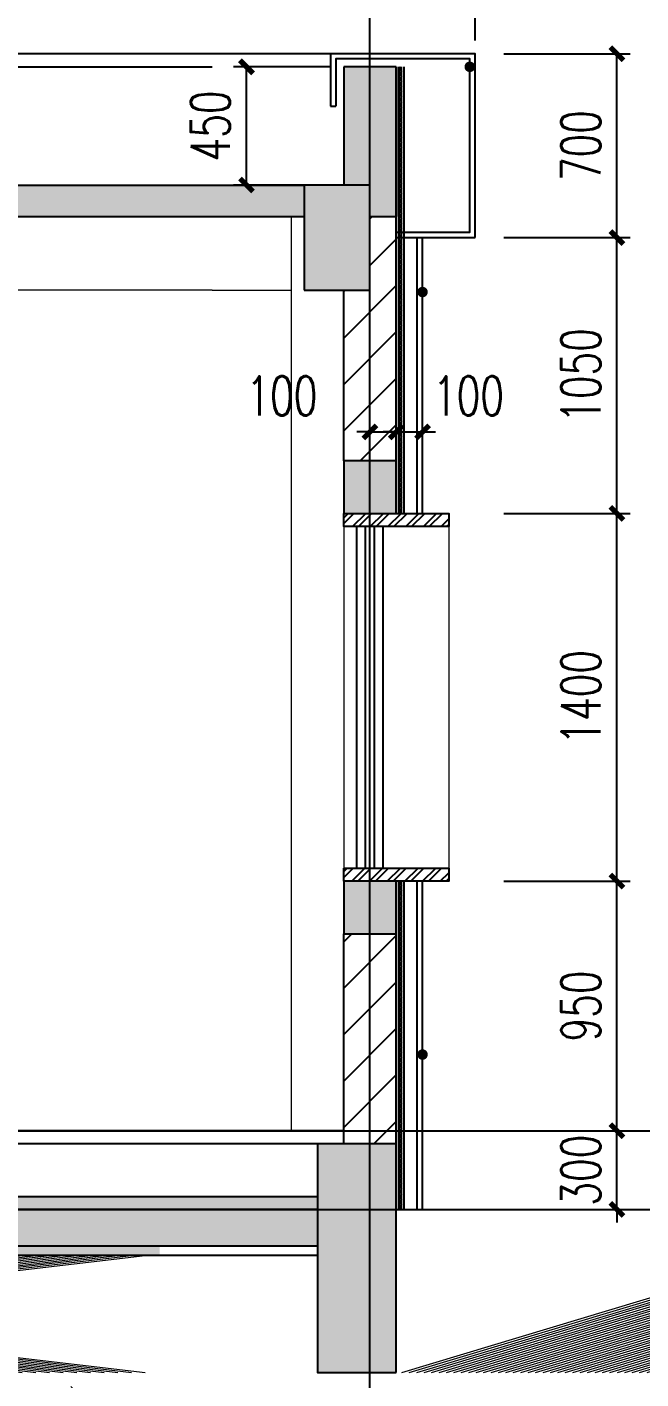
# Model space of a CAD drawing. Extents: x -2377130 to 293730, y -2 to 754590.
# Drawn here: x -2363385 to -2361049, y 516292 to 521439 of the extents above; entities that cross this region are included whole.
import ezdxf

# ---------------------------------------------------------------- set-up
doc = ezdxf.new("R2010")
doc.units = 0
doc.header["$LTSCALE"] = 1000
doc.header["$MEASUREMENT"] = 0
doc.linetypes.add('DOTE', pattern=[2.4200000000000004, 2, -0.2, 0.02, -0.2])
doc.layers.get('Defpoints').update_dxf_attribs({"color": 210})
for name, color, linetype in [('A-AXIS-DOTE', 14, 'DOTE'), ('A-AXIS-DP', 126, 'Continuous'), ('A-COLS', 6, 'Continuous'), ('A-CURTAIN', 134, 'Continuous'), ('A-HATCH-1', 252, 'Continuous'), ('A-HATCH-2', 251, 'Continuous'), ('A-LIN-V', 9, 'Continuous'), ('A-SFCE', 30, 'Continuous'), ('A-WINDOW', 140, 'Continuous'), ('AS-COLN', 6, 'Continuous'), ('AS-WALL', 40, 'Continuous'), ('DIM_SYMB', 3, 'Continuous'), ('PUB_HATCH', 8, 'Continuous')]:
    doc.layers.add(name, color=color, linetype=linetype)
doc.layers.add('A-WALL-HATCH', color=8, linetype='Continuous', lineweight=13)
doc.styles.add('_TCH_DIM_T3', font='SIMPLEX', dxfattribs={"width": 0.7058823529411765, "bigfont": 'GBCBIG'})
doc.dimstyles.new('_TCH_ARCH&&50', dxfattribs={"dimtxt": 148.75, "dimasz": 50, "dimexe": 50, "dimexo": 50, "dimgap": 63.12500000000001, "dimtad": 1, "dimdec": 0, "dimzin": 0, "dimdsep": 46, "dimtxsty": '_TCH_DIM_T3', "dimblk": 'ARCHTICK', "dimcen": 0.09, "dimclrt": 7, "dimazin": 2, "dimtfac": 1, "dimtdec": 0, "dimtix": 1, "dimtmove": 2, "dimatfit": 3, "dimfxl": 0, "dimtolj": 1, "dimtzin": 0, "dimarcsym": 0})
pattern_1 = [(45, (0, 89.755675), (-88.3883830036575, 88.3883830036575), [])]

# ---------------------------------------------------------------- blocks, each defined once
blk = doc.blocks.new('_ArchTick')
at = {"color": 0, "linetype": 'ByBlock', "const_width": 0.4}
blk.add_lwpolyline([(-0.5, -0.5), (0.5, 0.5)], dxfattribs=at)
blk = doc.blocks.new('*D1962')
at = {"layer": 'A-AXIS-DP', "color": 0, "lineweight": -2}
for p, q in [((-2361570.000000001, 521337.4520265248), (-2361090.000000002, 521337.4520265248)), ((-2361140.000000002, 520637.4520265248), (-2361140.000000002, 521337.4520265248)), ((-2361570.000000001, 520637.4520265248), (-2361090.000000002, 520637.4520265248))]:
    blk.add_line(p, q, dxfattribs=at)
at = {"layer": 'Defpoints', "color": 0}
for p in [(-2361620.000000001, 521337.4520265248), (-2361140.000000002, 521337.4520265248), (-2361620.000000001, 520637.4520265248)]:
    blk.add_point(p, dxfattribs=at)
at = {"layer": 'A-AXIS-DP', "color": 0, "lineweight": -2, "xscale": 50, "yscale": 50, "zscale": 50}
for p, rotation in [((-2361140.000000002, 521337.4520265248), 90), ((-2361140.000000002, 520637.4520265248), 270)]:
    blk.add_blockref('_ArchTick', p, dxfattribs=dict(at, rotation=rotation))
at = {"layer": 'A-AXIS-DP', "color": 7, "insert": (-2361277.500000001, 520987.4520265253), "char_height": 148.75, "attachment_point": 5, "rotation": 90, "style": '_TCH_DIM_T3'}
blk.add_mtext('\\A1;700', dxfattribs=at)
blk = doc.blocks.new('*D1961')
at = {"layer": 'A-AXIS-DP', "color": 0, "lineweight": -2}
for p, q in [((-2361570.000000001, 520637.4520265248), (-2361090.000000002, 520637.4520265248)), ((-2361140.000000002, 519587.4520265799), (-2361140.000000002, 520637.4520265248)), ((-2361570.000000001, 519587.4520265799), (-2361090.000000002, 519587.4520265799))]:
    blk.add_line(p, q, dxfattribs=at)
at = {"layer": 'Defpoints', "color": 0}
for p in [(-2361620.000000001, 520637.4520265248), (-2361140.000000002, 520637.4520265248), (-2361620.000000001, 519587.4520265799)]:
    blk.add_point(p, dxfattribs=at)
at = {"layer": 'A-AXIS-DP', "color": 0, "lineweight": -2, "xscale": 50, "yscale": 50, "zscale": 50}
for p, rotation in [((-2361140.000000002, 520637.4520265248), 90), ((-2361140.000000002, 519587.4520265799), 270)]:
    blk.add_blockref('_ArchTick', p, dxfattribs=dict(at, rotation=rotation))
at = {"layer": 'A-AXIS-DP', "color": 7, "insert": (-2361277.500000001, 520112.4520265529), "char_height": 148.75, "attachment_point": 5, "rotation": 90, "style": '_TCH_DIM_T3'}
blk.add_mtext('\\A1;1050', dxfattribs=at)
blk = doc.blocks.new('*D1960')
at = {"layer": 'A-AXIS-DP', "color": 0, "lineweight": -2}
for p, q in [((-2361570.000000001, 519587.4520265799), (-2361090.000000002, 519587.4520265799)), ((-2361140.000000002, 518187.4520252013), (-2361140.000000002, 519587.4520265799)), ((-2361570.000000001, 518187.4520252013), (-2361090.000000002, 518187.4520252013))]:
    blk.add_line(p, q, dxfattribs=at)
at = {"layer": 'Defpoints', "color": 0}
for p in [(-2361620.000000001, 519587.4520265799), (-2361140.000000002, 519587.4520265799), (-2361620.000000001, 518187.4520252013)]:
    blk.add_point(p, dxfattribs=at)
at = {"layer": 'A-AXIS-DP', "color": 0, "lineweight": -2, "xscale": 50, "yscale": 50, "zscale": 50}
for p, rotation in [((-2361140.000000002, 519587.4520265799), 90), ((-2361140.000000002, 518187.4520252013), 270)]:
    blk.add_blockref('_ArchTick', p, dxfattribs=dict(at, rotation=rotation))
at = {"layer": 'A-AXIS-DP', "color": 7, "insert": (-2361277.500000001, 518887.4520258912), "char_height": 148.75, "attachment_point": 5, "rotation": 90, "style": '_TCH_DIM_T3'}
blk.add_mtext('\\A1;1400', dxfattribs=at)
blk = doc.blocks.new('*D1959')
at = {"layer": 'A-AXIS-DP', "color": 0, "lineweight": -2}
for p, q in [((-2361570.000000001, 518187.4520252013), (-2361090.000000002, 518187.4520252013)), ((-2361140.000000002, 517237.4520265248), (-2361140.000000002, 518187.4520252013)), ((-2361570.000000001, 517237.4520265248), (-2361090.000000002, 517237.4520265248))]:
    blk.add_line(p, q, dxfattribs=at)
at = {"layer": 'Defpoints', "color": 0}
for p in [(-2361620.000000001, 518187.4520252013), (-2361140.000000002, 518187.4520252013), (-2361620.000000001, 517237.4520265248)]:
    blk.add_point(p, dxfattribs=at)
at = {"layer": 'A-AXIS-DP', "color": 0, "lineweight": -2, "xscale": 50, "yscale": 50, "zscale": 50}
for p, rotation in [((-2361140.000000002, 518187.4520252013), 90), ((-2361140.000000002, 517237.4520265248), 270)]:
    blk.add_blockref('_ArchTick', p, dxfattribs=dict(at, rotation=rotation))
at = {"layer": 'A-AXIS-DP', "color": 7, "insert": (-2361277.500000001, 517712.4520258636), "char_height": 148.75, "attachment_point": 5, "rotation": 90, "style": '_TCH_DIM_T3'}
blk.add_mtext('\\A1;950', dxfattribs=at)
blk = doc.blocks.new('*D1958')
at = {"layer": 'A-AXIS-DP', "color": 0, "lineweight": -2}
for p, q in [((-2361140.000000002, 517237.4520265248), (-2361140.000000002, 517287.4520265248)), ((-2361570.000000001, 517237.4520265248), (-2361090.000000002, 517237.4520265248)), ((-2361140.000000002, 516937.4520265248), (-2361140.000000002, 517237.4520265248)), ((-2361570.000000001, 516937.4520265248), (-2361090.000000002, 516937.4520265248)), ((-2361140.000000002, 516937.4520265248), (-2361140.000000002, 516887.4520265248))]:
    blk.add_line(p, q, dxfattribs=at)
at = {"layer": 'Defpoints', "color": 0}
for p in [(-2361620.000000001, 517237.4520265248), (-2361140.000000002, 517237.4520265248), (-2361620.000000001, 516937.4520265248)]:
    blk.add_point(p, dxfattribs=at)
at = {"layer": 'A-AXIS-DP', "color": 0, "lineweight": -2, "xscale": 50, "yscale": 50, "zscale": 50}
for p, rotation in [((-2361140.000000002, 517237.4520265248), 270), ((-2361140.000000002, 516937.4520265248), 90)]:
    blk.add_blockref('_ArchTick', p, dxfattribs=dict(at, rotation=rotation))
at = {"layer": 'A-AXIS-DP', "color": 7, "insert": (-2361277.500000001, 517087.4520265253), "char_height": 148.75, "attachment_point": 5, "rotation": 90, "style": '_TCH_DIM_T3'}
blk.add_mtext('\\A1;300', dxfattribs=at)
blk = doc.blocks.new('*D1957')
at = {"layer": 'A-AXIS-DP', "color": 0, "lineweight": -2}
for p, q in [((-2362230.000007629, 521287.4520265248), (-2362600.00001526, 521287.4520265248)), ((-2362550.00001526, 520837.4520265248), (-2362550.00001526, 521287.4520265248)), ((-2362230.000007629, 520837.4520265248), (-2362600.00001526, 520837.4520265248))]:
    blk.add_line(p, q, dxfattribs=at)
at = {"layer": 'Defpoints', "color": 0}
for p in [(-2362550.00001526, 521287.4520265248), (-2362180.000007629, 521287.4520265248), (-2362180.000007629, 520837.4520265248)]:
    blk.add_point(p, dxfattribs=at)
at = {"layer": 'A-AXIS-DP', "color": 0, "lineweight": -2, "xscale": 50, "yscale": 50, "zscale": 50}
for p, rotation in [((-2362550.00001526, 521287.4520265248), 90), ((-2362550.00001526, 520837.4520265248), 270)]:
    blk.add_blockref('_ArchTick', p, dxfattribs=dict(at, rotation=rotation))
at = {"layer": 'A-AXIS-DP', "color": 7, "insert": (-2362687.500015259, 521062.4520265253), "char_height": 148.75, "attachment_point": 5, "rotation": 90, "style": '_TCH_DIM_T3'}
blk.add_mtext('\\A1;450', dxfattribs=at)
blk = doc.blocks.new('*D1956')
at = {"layer": 'A-AXIS-DP', "color": 0, "lineweight": -2}
for p, q in [((-2362080.000007629, 519657.4520265246), (-2362080.000007629, 519947.452026725)), ((-2361980.000007628, 519657.4520265246), (-2361980.000007628, 519947.452026725)), ((-2362080.000007629, 519897.452026725), (-2362130.000007629, 519897.452026725)), ((-2362080.000007629, 519897.452026725), (-2361980.000007628, 519897.452026725)), ((-2361980.000007628, 519897.452026725), (-2361930.000007628, 519897.452026725))]:
    blk.add_line(p, q, dxfattribs=at)
at = {"layer": 'Defpoints', "color": 0}
for p in [(-2361980.000007628, 519897.452026725), (-2362080.000007629, 519607.4520265246), (-2361980.000007628, 519607.4520265246)]:
    blk.add_point(p, dxfattribs=at)
at = {"layer": 'A-AXIS-DP', "color": 0, "lineweight": -2, "xscale": 50, "yscale": 50, "zscale": 50}
blk.add_blockref('_ArchTick', (-2362080.000007629, 519897.452026725), dxfattribs=at)
at = {"layer": 'A-AXIS-DP', "color": 0, "lineweight": -2, "xscale": 50, "yscale": 50, "zscale": 50, "rotation": 180}
blk.add_blockref('_ArchTick', (-2361980.000007628, 519897.452026725), dxfattribs=at)
at = {"layer": 'A-AXIS-DP', "color": 7, "insert": (-2362415.000015258, 520034.952026725), "char_height": 148.75, "attachment_point": 5, "style": '_TCH_DIM_T3'}
blk.add_mtext('\\A1;100', dxfattribs=at)
blk = doc.blocks.new('*D1955')
at = {"layer": 'A-AXIS-DP', "color": 0, "lineweight": -2}
for p, q in [((-2361980.000007628, 519657.4520265246), (-2361980.000007628, 519947.452026725)), ((-2361880.000007615, 519657.4520265246), (-2361880.000007615, 519947.452026725)), ((-2361980.000007628, 519897.452026725), (-2362030.000007628, 519897.452026725)), ((-2361980.000007628, 519897.452026725), (-2361880.000007615, 519897.452026725)), ((-2361880.000007615, 519897.452026725), (-2361830.000007615, 519897.452026725))]:
    blk.add_line(p, q, dxfattribs=at)
at = {"layer": 'Defpoints', "color": 0}
for p in [(-2361880.000007615, 519897.452026725), (-2361980.000007628, 519607.4520265246), (-2361880.000007615, 519607.4520265246)]:
    blk.add_point(p, dxfattribs=at)
at = {"layer": 'A-AXIS-DP', "color": 0, "lineweight": -2, "xscale": 50, "yscale": 50, "zscale": 50}
blk.add_blockref('_ArchTick', (-2361980.000007628, 519897.452026725), dxfattribs=at)
at = {"layer": 'A-AXIS-DP', "color": 0, "lineweight": -2, "xscale": 50, "yscale": 50, "zscale": 50, "rotation": 180}
blk.add_blockref('_ArchTick', (-2361880.000007615, 519897.452026725), dxfattribs=at)
at = {"layer": 'A-AXIS-DP', "color": 7, "insert": (-2361705.000007615, 520034.952026725), "char_height": 148.75, "attachment_point": 5, "style": '_TCH_DIM_T3'}
blk.add_mtext('\\A1;100', dxfattribs=at)
blk = doc.blocks.new('*D1954')
at = {"layer": 'A-AXIS-DP', "color": 0, "lineweight": -2}
for p, q in [((-2362080.000007629, 521387.4520268087), (-2362080.000007629, 521800.0000000001)), ((-2361680.000007615, 521387.4520268087), (-2361680.000007615, 521800.0000000001)), ((-2362080.000007629, 521750.0000000001), (-2361680.000007615, 521750.0000000001))]:
    blk.add_line(p, q, dxfattribs=at)
at = {"layer": 'Defpoints', "color": 0}
for p in [(-2361680.000007615, 521750.0000000001), (-2362080.000007629, 521337.4520268087), (-2361680.000007615, 521337.4520268087)]:
    blk.add_point(p, dxfattribs=at)
at = {"layer": 'A-AXIS-DP', "color": 0, "lineweight": -2, "xscale": 50, "yscale": 50, "zscale": 50, "rotation": 180}
blk.add_blockref('_ArchTick', (-2362080.000007629, 521750.0000000001), dxfattribs=at)
at = {"layer": 'A-AXIS-DP', "color": 0, "lineweight": -2, "xscale": 50, "yscale": 50, "zscale": 50}
blk.add_blockref('_ArchTick', (-2361680.000007615, 521750.0000000001), dxfattribs=at)
at = {"layer": 'A-AXIS-DP', "color": 7, "insert": (-2361880.000007622, 521887.5000000001), "char_height": 148.75, "attachment_point": 5, "style": '_TCH_DIM_T3'}
blk.add_mtext('\\A1;400', dxfattribs=at)
blk = doc.blocks.new('_FZH')
at = {"color": 8}
blk.add_lwpolyline([(-0.5, -0.5), (0.5, -0.5), (0.5, 0.5), (-0.5, 0.5)], close=True, dxfattribs=at)
at = {"layer": 'PUB_HATCH', "color": 8}
blk.add_solid([(-0.5, -0.5), (0.5, -0.5), (-0.5, 0.5), (0.5, 0.5)], dxfattribs=at)
blk = doc.blocks.new('99平面图例外参$0$$LinePat$夹层保温1')
at = {"color": 0}
for p, q in [((0, 0), (96.00000000000546, 0)), ((0, -50), (96.00000000000546, -50)), ((0, -100), (96.00000000000546, -50)), ((96.00000000000546, -100), (0, -50)), ((0, -100), (96.00000000000546, -100)), ((0, -150), (96.00000000000546, -150))]:
    blk.add_line(p, q, dxfattribs=at)

msp = doc.modelspace()

# ---------------------------------------------------------------- hatches: boundary and pattern name
at = {"layer": 'A-HATCH-1'}
h = msp.add_hatch(dxfattribs=at)
h.set_pattern_fill('混凝土', color=8, scale=20)
h.set_pattern_definition([(49.99999999999999, (-40602172703.27579, -3385484342.547974), (143.4520365201507, -12.55042699651902), [15, -165]), (355, (-40602172703.27579, -3385484342.547974), (-27.7502667226, 150.4384267400024), [12, -132]), (100.4514, (-40602172691.32146, -3385484343.593842), (115.7018763428043, 137.8879084121907), [12.748038, -140.2284224]), (46.18420000000001, (-40602172703.27579, -3385484302.547974), (213.4482097251289, -33.10380286580362), [22.5, -247.5]), (96.6356, (-40602172685.48845, -3385484305.306635), (186.9325411097407, 194.8235741800883), [19.1220576, -210.3426]), (351.1842, (-40602172703.27579, -3385484302.547974), (186.9323890267254, 194.8237201850649), [18, -198]), (21, (-40602172683.27579, -3385484312.547974), (119.3814104236923, -80.52377813306776), [15, -165]), (326.0000000000001, (-40602172683.27579, -3385484312.547974), (48.66306638431634, 145.0300090093706), [12, -132]), (71.4514, (-40602172673.32735, -3385484319.258295), (168.044525716298, 64.50609934199048), [12.748038, -140.2284224]), (37.50000000000001, (-40602172703.27579, -3385484342.547974), (2.431971063458134, 66.5787707662623), [0, -130.4, 0, -134, 0, -132.5]), (7.499999999999999, (-40602172703.27579, -3385484342.547974), (52.61390748842972, 78.88234237647205), [0, -76.39999999999999, 0, -127.4, 0, -50.5]), (327.5, (-40602172747.87579, -3385484342.547974), (106.7644872344818, -4.510974346875951), [0, -50, 0, -156, 0, -207]), (317.5, (-40602172767.87579, -3385484342.547974), (116.6372338684772, 20.02099646646354), [0, -65, 0, -103.6, 0, -147])])
h.paths.add_polyline_path([(-2366730, 516797.4520265246), (-2366730, 516987.4520265246), (-2362680.000007629, 516987.4520265246), (-2362680.000007629, 516797.4520265246)])
h.paths.add_polyline_path([(-2362080.000007628, 516797.4520265246), (-2362080.000007628, 516987.4520265246), (-2362680.000007629, 516987.4520265246), (-2362680.000007629, 516797.4520265246)])
h = msp.add_hatch(dxfattribs=at)
h.set_pattern_fill('砂石碎砖', color=8, scale=10)
h.set_pattern_definition([(49.99999999999999, (-40602172703.27579, -3385484342.547974), (71.72601810686645, -6.275213369701991), [7.5, -82.5]), (355, (-40602172703.27579, -3385484342.547974), (-13.8751326639637, 75.21921330899217), [6, -66]), (100.4514, (-40602172697.29863, -3385484343.070908), (57.85093817140216, 68.94395420609536), [6.374019000000001, -70.114211]), (46.18420000000001, (-40602172703.27579, -3385484322.547974), (106.724104285309, -16.55190087902807), [11.25, -123.75]), (96.6356, (-40602172694.38212, -3385484323.927304), (93.46627015754987, 97.41178704382244), [9.561028799999999, -105.1713]), (351.1842, (-40602172703.27579, -3385484322.547974), (93.46619451336272, 97.41186009253246), [9, -99]), (21, (-40602172693.27579, -3385484327.547974), (59.69070514017258, -40.2618888798178), [7.5, -82.5]), (326.0000000000001, (-40602172693.27579, -3385484327.547974), (24.33153377248448, 72.51500411325027), [6, -66]), (71.4514, (-40602172688.30157, -3385484330.903134), (84.02226285814899, 32.25304967099524), [6.374019000000001, -70.114211])])
h.paths.add_polyline_path([(-2366630, 516797.4520265246), (-2362880.000007629, 516797.4520265246), (-2362880.000007633, 516762.4520261594), (-2366630.000000004, 516762.4520261594)])
at = {"layer": 'A-HATCH-2'}
h = msp.add_hatch(dxfattribs=at)
h.set_pattern_fill('ANSI32', color=8, scale=10)
h.set_pattern_definition([(45, (-49670, 0), (-33.67596045400933, 33.67596045400933), []), (45, (-49647.54935, 0), (-33.67596045400933, 33.67596045400933), [])])
edge = h.paths.add_edge_path()
edge.add_line((-2362080.000007629, 519587.4520252076), (-2361780.000007629, 519587.4520252076))
edge.add_line((-2361780.000007629, 519587.4520252076), (-2361780.000007629, 519537.4520252076))
edge.add_line((-2361780.000007629, 519537.4520252076), (-2362180.000007621, 519537.4520252086))
edge.add_line((-2362180.000007621, 519537.4520252086), (-2362180.000007621, 519587.452025201))
h.paths.add_polyline_path([(-2362180.000007621, 518237.4520251944), (-2361780.000007629, 518237.4520252009), (-2361780.000007629, 518187.4520252009), (-2362180.000007621, 518187.4520252019)])
at = {"layer": 'A-WALL-HATCH'}
h = msp.add_hatch(dxfattribs=at)
h.set_pattern_fill('夯实土壤', color=8, scale=40)
h.set_pattern_definition([(45, (-40602172870.57701, -3385484292.547974), (-158.9576044107359, 158.9576044107359), []), (45, (-40602172786.57701, -3385484292.547974), (-158.9576044107359, 158.9576044107359), []), (45, (-40602172702.57701, -3385484292.547974), (-158.9576044107359, 158.9576044107359), []), (135, (-40602172870.57701, -3385484292.547974), (-158.9576044107359, -158.9576044107359), [106, -118.8]), (135, (-40602172828.57701, -3385484250.547974), (-158.9576044107359, -158.9576044107359), [106, -118.8]), (135, (-40602172786.57701, -3385484208.547974), (-158.9576044107359, -158.9576044107359), [106, -118.8])])
h.paths.add_polyline_path([(-2366678.774597163, 516762.4520261625), (-2362894.501220697, 516762.4520261625), (-2362894.501220697, 516317.4520265245), (-2366678.774597162, 516317.4520265246)])
h.paths.add_polyline_path([(-2368791.22541809, 516937.4520265246), (-2366978.774597168, 516937.4520265246), (-2366978.774597168, 516317.4520265246), (-2368791.22541809, 516317.4520265246)])
h.paths.add_polyline_path([(-2362281.22541809, 516317.4520265246), (-2362281.225418079, 516762.4520262777), (-2362894.501220698, 516762.4520262777), (-2362894.501220697, 516317.4520265246)])
h.paths.add_polyline_path([(-2359920, 516317.4520265246), (-2359920, 516937.4520265244), (-2361981.22541809, 516937.4520265246), (-2361981.22541809, 516317.4520265246)])
at = {"layer": 'PUB_HATCH'}
for points in [[(-2362180.000007628, 520837.4520274783), (-2362080.000007628, 520837.4520274783), (-2362080.000007628, 520717.4520265246), (-2361980.000007628, 520717.4520265246), (-2361980.000007628, 521287.4520265246), (-2362180.000007628, 521287.4520265246)], [(-2362330.000007628, 520717.4520265246), (-2362330.000007628, 520837.4520265246), (-2366730.000007629, 520837.4520265246), (-2366730.000007629, 520717.4520265246)]]:
    msp.add_hatch(color=8, dxfattribs=at).paths.add_polyline_path(points)
h = msp.add_hatch(dxfattribs=at)
h.set_pattern_fill('普通砖', color=8, scale=50, style=0)
h.set_pattern_definition(pattern_1)
h.paths.add_polyline_path([(-2362080.000007628, 520717.4520265246), (-2362080.000007628, 520437.4520274783), (-2362180.000007521, 520437.4520274783), (-2362180.00000727, 519787.4520260151), (-2361980.000007629, 519787.4520260151), (-2361980.000007629, 520717.4520265246)])
h = msp.add_hatch(dxfattribs=at)
h.set_pattern_fill('普通砖', color=8, scale=50, style=0)
h.set_pattern_definition(pattern_1)
h.paths.add_polyline_path([(-2361980.000007577, 517987.4520252009), (-2362180.000007577, 517987.4520252009), (-2362180.000007577, 517187.4520263672), (-2361980.000007577, 517187.4520263672)])

# ---------------------------------------------------------------- linework, layer by layer
at = {"layer": 'A-AXIS-DOTE', "color": 8, "ltscale": 30}
for p, q in [((-2362080.000007629, 515020.4504963547), (-2362080.000007629, 521907.4520265251)), ((-2370176.724205017, 521287.4520265246), (-2362680.000007629, 521287.4520265246)), ((-2370176.724205017, 520837.4520265246), (-2362680.000007629, 520837.4520265246)), ((-2370176.724205017, 517237.4520265246), (-2359830, 517237.4520265246))]:
    msp.add_line(p, q, dxfattribs=at)
at = {"layer": 'A-AXIS-DOTE', "color": 8}
msp.add_line((-2370176.724205017, 516937.4520265246), (-2359830, 516937.4520265246), dxfattribs=at)
at = {"layer": 'A-COLS', "color": 8}
msp.add_line((-2362080.000007628, 520717.4520265246), (-2361980.000007629, 520717.4520265246), dxfattribs=at)
at = {"layer": 'A-CURTAIN', "color": 8}
msp.add_line((-2362230.000015258, 521137.4520265246), (-2362210.000015258, 521137.4520265246), dxfattribs=at)
for points in [[(-2361680.000007615, 520637.4520268088), (-2361680.000007615, 521337.4520268087), (-2362230.000015258, 521337.4520268087), (-2362230.000015258, 521137.4520265246)], [(-2361980.000007601, 520657.4520268111), (-2361700.000007615, 520657.452026812), (-2361700.000007615, 521317.4520268087), (-2362210.000015258, 521317.4520268087), (-2362210.000015258, 521137.4520265246)], [(-2361980.000007601, 520637.4520268113), (-2361680.000007615, 520637.452026812)], [(-2361900.000007615, 519587.452025201), (-2361900.000007615, 520637.4520268123)], [(-2361880.000007615, 519587.452025201), (-2361880.000007615, 520637.4520268123)], [(-2361900.000007615, 516937.4520265246), (-2361900.000007615, 518187.452025201)], [(-2361880.000007615, 516937.4520265246), (-2361880.000007615, 518187.452025201)]]:
    msp.add_lwpolyline(points, dxfattribs=at)
at = {"layer": 'A-LIN-V', "color": 8}
msp.add_lwpolyline([(-2362230.000015258, 521337.4520265246), (-2366730, 521337.4520265246)], dxfattribs=at)
at = {"layer": 'A-SFCE', "color": 8}
for p, q in [((-2362680.000007629, 517237.452026994), (-2366778.774597168, 517237.452026994)), ((-2362180.000007577, 517237.4520265246), (-2362730, 517237.4520265246)), ((-2362280.000007628, 517187.4520270387), (-2366880.000007624, 517187.4520265246)), ((-2366980.000007629, 516987.4520265246), (-2362281.22541809, 516987.4520265245)), ((-2362281.22541809, 516937.4520265245), (-2366980.000007629, 516937.4520265246)), ((-2366980.000007629, 516937.4520265246), (-2362281.22541809, 516937.4520265245)), ((-2361980.000007628, 516937.4520270014), (-2359920, 516937.4520270014)), ((-2362281.22541809, 516762.4520262937), (-2366980.000007629, 516762.4520260477))]:
    msp.add_line(p, q, dxfattribs=at)
msp.add_lwpolyline([(-2362281.22541809, 516797.4520265246), (-2366980.000007629, 516797.4520265246)], dxfattribs=at)
at = {"layer": 'A-WALL-HATCH', "color": 8}
for p, q in [((-2362380.000007628, 520717.4520265246), (-2362380.000007628, 517237.4520265246)), ((-2362680.00000763, 520437.4520265246), (-2366580.000015259, 520437.4520265246)), ((-2362680.000007629, 520437.452027011), (-2362380.000007629, 520437.4520269824)), ((-2362180.000007621, 519537.4520252086), (-2362180.000007599, 518237.4520251944)), ((-2361780.000007629, 519537.4520252076), (-2361780.000007629, 518237.4520252009))]:
    msp.add_line(p, q, dxfattribs=at)
at = {"layer": 'A-WINDOW', "color": 8}
for p, q in [((-2362130.000007621, 518237.4520251944), (-2362130.000007616, 519537.4520252086)), ((-2362097.000007621, 518237.4520251942), (-2362097.000007616, 519537.4520252084)), ((-2362063.000007621, 518237.4520251941), (-2362063.000007616, 519537.4520252083)), ((-2362030.000007621, 518237.452025194), (-2362030.000007616, 519537.4520252082))]:
    msp.add_line(p, q, dxfattribs=at)
for points in [[(-2362080.000007629, 519587.4520252076), (-2361780.000007629, 519587.4520252076), (-2361780.000007629, 519537.4520252076), (-2362180.000007621, 519537.4520252086), (-2362180.000007621, 519587.452025201)], [(-2362180.000007621, 518237.4520251944), (-2361780.000007629, 518237.4520252009), (-2361780.000007629, 518187.4520252009), (-2362180.000007621, 518187.4520252019), (-2362180.000007621, 518237.4520251944)]]:
    msp.add_lwpolyline(points, dxfattribs=at)
at = {"layer": 'AS-COLN', "color": 8}
for p, q in [((-2362180.000007628, 521287.4520265246), (-2362180.000007709, 520837.4520273437)), ((-2361980.000007628, 521287.4520265246), (-2362180.000007628, 521287.4520265246)), ((-2361980.000007628, 521287.4520265246), (-2361980.000007628, 520717.4520265246)), ((-2366730.000007324, 520837.4520264752), (-2362330.000007935, 520837.4520265068)), ((-2366730.000007324, 520717.4520265289), (-2362330.000007935, 520717.4520265685))]:
    msp.add_line(p, q, dxfattribs=at)
at = {"layer": 'AS-WALL', "color": 8}
for p, q in [((-2361980.00000751, 519787.4520262832), (-2361980.000007629, 520717.4520265246)), ((-2362180.000007492, 519787.4520262832), (-2362180.000007428, 520437.4520273438)), ((-2362180.000007577, 517187.4520263672), (-2362180.000007403, 517987.4520252732)), ((-2361980.000007577, 517187.4520263672), (-2361980.000007383, 517987.4520252732))]:
    msp.add_line(p, q, dxfattribs=at)
at = {"layer": 'DIM_SYMB', "color": 8, "const_width": 20}
for points in [[(-2361705.674150006, 521279.2176962629, 1), (-2361694.32588051, 521295.6863567863, 1)], [(-2361884.625660067, 520438.8658484616, 1), (-2361875.374339933, 520421.1341515384, 1)], [(-2361887.919947162, 517521.346727299, 1), (-2361872.080083354, 517533.5573257502, 1)]]:
    msp.add_lwpolyline(points, format="xyb", close=True, dxfattribs=at)

# ---------------------------------------------------------------- block references
at = {"layer": 'A-COLS', "color": 8}
for p, xscale, yscale, zscale in [((-2362205.000007628, 520637.4520274783), 250, 400, 400), ((-2362080.000007327, 519687.452025608), 199.9999998877756, 200.0000008141506, 200.0000008141506), ((-2362080.000007327, 518087.4520256079), 199.9999998877756, 200.0000008141506, 200.0000008141506)]:
    msp.add_blockref('_FZH', p, dxfattribs=dict(at, xscale=xscale, yscale=yscale, zscale=zscale))
at = {"layer": 'A-COLS', "color": 8, "xscale": 870, "yscale": 300, "zscale": 300, "rotation": 90}
msp.add_blockref('_FZH', (-2362130.000007628, 516752.4520265246), dxfattribs=at)
at = {"layer": 'A-HATCH-2', "color": 8, "yscale": 0.2, "zscale": 0.2, "rotation": 270}
for p, xscale in [((-2361950.00000777, 521268.1338430316), -0.2012310607619448), ((-2361950.00000777, 521248.8156611985), -0.2012310607619448), ((-2361950.00000777, 521229.4974793653), -0.2012310607619448), ((-2361950.00000777, 521210.1792975321), -0.2012310607619448), ((-2361950.00000777, 521190.861115699), -0.2012310607619448), ((-2361950.00000777, 521171.5429338659), -0.2012310607619448), ((-2361950.00000777, 521152.2247520327), -0.2012310607619448), ((-2361950.00000777, 521132.9065701995), -0.2012310607619448), ((-2361950.00000777, 521113.5883883664), -0.2012310607619448), ((-2361950.00000777, 521094.2702065333), -0.2012310607619448), ((-2361950.00000777, 521074.9520247001), -0.2012310607619448), ((-2361950.00000777, 521055.633842867), -0.2012310607619448), ((-2361950.00000777, 521036.3156610338), -0.2012310607619448), ((-2361950.00000777, 521016.9974792007), -0.2012310607619448), ((-2361950.00000777, 520997.6792973675), -0.2012310607619448), ((-2361950.00000777, 520978.3611155344), -0.2012310607619448), ((-2361950.00000777, 520959.0429337012), -0.2012310607619448), ((-2361950.00000777, 520939.7247518681), -0.2012310607619448), ((-2361950.00000777, 520920.4065700349), -0.2012310607619448), ((-2361950.00000777, 520901.0883882018), -0.2012310607619448), ((-2361950.00000777, 520881.7702063686), -0.2012310607619448), ((-2361950.00000777, 520862.4520245355), -0.2012310607619448), ((-2361950.00000777, 520843.1338427023), -0.2012310607619448), ((-2361950.00000777, 520823.8156608692), -0.2012310607619448), ((-2361950.00000777, 520804.497479036), -0.2012310607619448), ((-2361950.00000777, 520785.1792972029), -0.2012310607619448), ((-2361950.00000777, 520765.8611153697), -0.2012310607619448), ((-2361950.00000777, 520746.5429335366), -0.2012310607619448), ((-2361950.00000777, 520727.2247517034), -0.2012310607619448), ((-2361950.00000777, 520707.9065698703), -0.2012310607619448), ((-2361950.00000777, 520688.5883880372), -0.2012310607619448), ((-2361950.00000777, 520669.270206204), -0.2012310607619448), ((-2361950.00000777, 520649.9520243708), -0.2012310607619448), ((-2361950.00000777, 520630.6338425377), -0.2012310607619448), ((-2361950.00000777, 520611.3156607046), -0.2012310607619448), ((-2361950.00000777, 520591.9974788714), -0.2012310607619448), ((-2361950.00000777, 520572.6792970382), -0.2012310607619448), ((-2361950.00000777, 520553.3611152051), -0.2012310607619448), ((-2361950.00000777, 520534.042933372), -0.2012310607619448), ((-2361950.00000777, 520514.7247515388), -0.2012310607619448), ((-2361950.00000777, 520495.4065697057), -0.2012310607619448), ((-2361950.00000777, 520476.0883878725), -0.2012310607619448), ((-2361950.00000777, 520456.7702060394), -0.2012310607619448), ((-2361950.00000777, 520437.4520242062), -0.2012310607619448), ((-2361950.00000777, 520418.1338423731), -0.2012310607619448), ((-2361950.00000777, 520398.81566054), -0.2012310607619448), ((-2361950.00000777, 520379.4974787068), -0.2012310607619448), ((-2361950.00000777, 520360.1792968736), -0.2012310607619448), ((-2361950.00000777, 520340.8611150405), -0.2012310607619448), ((-2361950.00000777, 520321.5429332074), -0.2012310607619448), ((-2361950.00000777, 520302.2247513742), -0.2012310607619448), ((-2361950.00000777, 520282.906569541), -0.2012310607619448), ((-2361950.00000777, 520263.5883877079), -0.2012310607619448), ((-2361950.00000777, 520244.2702058748), -0.2012310607619448), ((-2361950.00000777, 520224.9520240416), -0.2012310607619448), ((-2361950.00000777, 520205.6338422085), -0.2012310607619448), ((-2361950.00000777, 520186.3156603753), -0.2012310607619448), ((-2361950.00000777, 520166.9974785422), -0.2012310607619448), ((-2361950.00000777, 520147.679296709), -0.2012310607619448), ((-2361950.00000777, 520128.3611148759), -0.2012310607619448), ((-2361950.00000777, 520109.0429330427), -0.2012310607619448), ((-2361950.00000777, 520089.7247512095), -0.2012310607619448), ((-2361950.00000777, 520070.4065693764), -0.2012310607619448), ((-2361950.00000777, 520051.0883875433), -0.2012310607619448), ((-2361950.00000777, 520031.7702057101), -0.2012310607619448), ((-2361950.00000777, 520012.452023877), -0.2012310607619448), ((-2361950.00000777, 519993.1338420438), -0.2012310607619448), ((-2361950.00000777, 519973.8156602107), -0.2012310607619448), ((-2361950.00000777, 519954.4974783775), -0.2012310607619448), ((-2361950.00000777, 519935.1792965444), -0.2012310607619448), ((-2361950.00000777, 519915.8611147112), -0.2012310607619448), ((-2361950.00000777, 519896.5429328781), -0.2012310607619448), ((-2361950.00000777, 519877.2247510449), -0.2012310607619448), ((-2361950.00000777, 519857.9065692118), -0.2012310607619448), ((-2361950.00000777, 519838.5883873787), -0.2012310607619448), ((-2361950.00000777, 519819.2702055455), -0.2012310607619448), ((-2361950.00000777, 519799.9520237123), -0.2012310607619448), ((-2361950.00000777, 519780.6338418792), -0.2012310607619448), ((-2361950.00000777, 519761.3156600461), -0.2012310607619448), ((-2361950.00000777, 519741.9974782129), -0.2012310607619448), ((-2361950.00000777, 519722.6792963797), -0.2012310607619448), ((-2361950.00000777, 519703.3611145466), -0.2012310607619448), ((-2361950.00000777, 519684.0429327135), -0.2012310607619448), ((-2361950.00000777, 519664.7247508803), -0.2012310607619448), ((-2361950.00000777, 519645.4065690472), -0.2012310607619448), ((-2361950.00000777, 519626.088387214), -0.2012310607619448), ((-2361950.00000777, 519606.7702053809), -0.2012310607619448), ((-2361950.00000777, 519587.4520235477), -0.2012310607619448), ((-2361950.000007783, 518168.221254277), -0.2003205125996481), ((-2361950.000007783, 518148.9904850675), -0.2003205125996481), ((-2361950.000007783, 518129.7597158579), -0.2003205125996481), ((-2361950.000007783, 518110.5289466484), -0.2003205125996481), ((-2361950.000007783, 518091.2981774388), -0.2003205125996481), ((-2361950.000007783, 518072.0674082292), -0.2003205125996481), ((-2361950.000007783, 518052.8366390197), -0.2003205125996481), ((-2361950.000007783, 518033.6058698101), -0.2003205125996481), ((-2361950.000007783, 518014.3751006005), -0.2003205125996481), ((-2361950.000007783, 517995.1443313909), -0.2003205125996481), ((-2361950.000007783, 517975.9135621813), -0.2003205125996481), ((-2361950.000007783, 517956.6827929718), -0.2003205125996481), ((-2361950.000007783, 517937.4520237622), -0.2003205125996481), ((-2361950.000007783, 517918.2212545527), -0.2003205125996481), ((-2361950.000007783, 517898.9904853431), -0.2003205125996481), ((-2361950.000007783, 517879.7597161335), -0.2003205125996481), ((-2361950.000007783, 517860.528946924), -0.2003205125996481), ((-2361950.000007783, 517841.2981777144), -0.2003205125996481), ((-2361950.000007783, 517822.0674085048), -0.2003205125996481), ((-2361950.000007783, 517802.8366392953), -0.2003205125996481), ((-2361950.000007783, 517783.6058700857), -0.2003205125996481), ((-2361950.000007783, 517764.3751008761), -0.2003205125996481), ((-2361950.000007783, 517745.1443316666), -0.2003205125996481), ((-2361950.000007783, 517725.913562457), -0.2003205125996481), ((-2361950.000007783, 517706.6827932474), -0.2003205125996481), ((-2361950.000007783, 517687.4520240378), -0.2003205125996481), ((-2361950.000007783, 517668.2212548283), -0.2003205125996481), ((-2361950.000007783, 517648.9904856187), -0.2003205125996481), ((-2361950.000007783, 517629.7597164091), -0.2003205125996481), ((-2361950.000007783, 517610.5289471996), -0.2003205125996481), ((-2361950.000007783, 517591.29817799), -0.2003205125996481), ((-2361950.000007783, 517572.0674087805), -0.2003205125996481), ((-2361950.000007783, 517552.8366395709), -0.2003205125996481), ((-2361950.000007783, 517533.6058703613), -0.2003205125996481), ((-2361950.000007783, 517514.3751011518), -0.2003205125996481), ((-2361950.000007783, 517495.1443319422), -0.2003205125996481), ((-2361950.000007783, 517475.9135627326), -0.2003205125996481), ((-2361950.000007783, 517456.6827935231), -0.2003205125996481), ((-2361950.000007783, 517437.4520243135), -0.2003205125996481), ((-2361950.000007783, 517418.2212551039), -0.2003205125996481), ((-2361950.000007783, 517398.9904858943), -0.2003205125996481), ((-2361950.000007783, 517379.7597166848), -0.2003205125996481), ((-2361950.000007783, 517360.5289474752), -0.2003205125996481), ((-2361950.000007783, 517341.2981782656), -0.2003205125996481), ((-2361950.000007783, 517322.0674090561), -0.2003205125996481), ((-2361950.000007783, 517302.8366398465), -0.2003205125996481), ((-2361950.000007783, 517283.6058706369), -0.2003205125996481), ((-2361950.000007783, 517264.3751014274), -0.2003205125996481), ((-2361950.000007783, 517245.1443322178), -0.2003205125996481), ((-2361950.000007783, 517225.9135630082), -0.2003205125996481), ((-2361950.000007783, 517206.6827937987), -0.2003205125996481), ((-2361950.000007783, 517187.4520245891), -0.2003205125996481), ((-2361950.000007783, 517168.2212553796), -0.2003205125996481), ((-2361950.000007783, 517148.99048617), -0.2003205125996481), ((-2361950.000007783, 517129.7597169604), -0.2003205125996481), ((-2361950.000007783, 517110.5289477509), -0.2003205125996481), ((-2361950.000007783, 517091.2981785412), -0.2003205125996481), ((-2361950.000007783, 517072.0674093317), -0.2003205125996481), ((-2361950.000007783, 517052.8366401221), -0.2003205125996481), ((-2361950.000007783, 517033.6058709126), -0.2003205125996481), ((-2361950.000007783, 517014.375101703), -0.2003205125996481), ((-2361950.000007783, 516995.1443324934), -0.2003205125996481), ((-2361950.000007783, 516975.9135632839), -0.2003205125996481), ((-2361950.000007783, 516956.6827940743), -0.2003205125996481), ((-2361950.000007783, 516937.4520248647), -0.2003205125996481)]:
    msp.add_blockref('99平面图例外参$0$$LinePat$夹层保温1', p, dxfattribs=dict(at, xscale=xscale))

# ---------------------------------------------------------------- dimensions: what is measured, and where the dimension line sits
at = {"layer": 'A-AXIS-DP', "color": 8}
for p1, p2, distance, picture, middle in [((-2362080.000007629, 521337.4520268087), (-2361680.000007615, 521337.4520268087), 412.5479731914238, '*D1954', (-2361880.000007622, 521887.5000000001)), ((-2361620, 520637.4520265246), (-2361620, 521337.4520265246), -479.99999999813735, '*D1962', (-2361277.500000001, 520987.4520265253)), ((-2362180.000007628, 520837.4520265246), (-2362180.000007628, 521287.4520265246), 370.0000076321885, '*D1957', (-2362687.500015259, 521062.4520265253)), ((-2361620, 519587.4520265796), (-2361620, 520637.4520265246), -479.99999999813735, '*D1961', (-2361277.500000001, 520112.4520265529)), ((-2361620, 518187.4520252011), (-2361620, 519587.4520265796), -479.99999999813735, '*D1960', (-2361277.500000001, 518887.4520258912)), ((-2361620, 517237.4520265246), (-2361620, 518187.4520252011), -479.99999999813735, '*D1959', (-2361277.500000001, 517712.4520258636)), ((-2361620, 516937.4520265246), (-2361620, 517237.4520265246), -479.99999999813735, '*D1958', (-2361277.500000001, 517087.4520265253))]:
    dim = msp.add_aligned_dim(p1=p1, p2=p2, distance=distance, dimstyle='_TCH_ARCH&&50', dxfattribs=at)
    dim.commit()
    dim.dimension.update_dxf_attribs({"geometry": picture, "text_midpoint": middle})
for base, p1, p2, picture, middle in [((-2361980.000007628, 519897.452026725), (-2362080.000007629, 519607.4520265246), (-2361980.000007628, 519607.4520265246), '*D1956', (-2362415.000015258, 520034.952026725)), ((-2361880.000007615, 519897.452026725), (-2361980.000007628, 519607.4520265246), (-2361880.000007615, 519607.4520265246), '*D1955', (-2361705.000007615, 520034.952026725))]:
    dim = msp.add_linear_dim(base=base, p1=p1, p2=p2, angle=0, dimstyle='_TCH_ARCH&&50', dxfattribs=at)
    dim.commit()
    dim.dimension.update_dxf_attribs({"geometry": picture, "text_midpoint": middle, "dimtype": 161})

doc.saveas('drawing.dxf')
